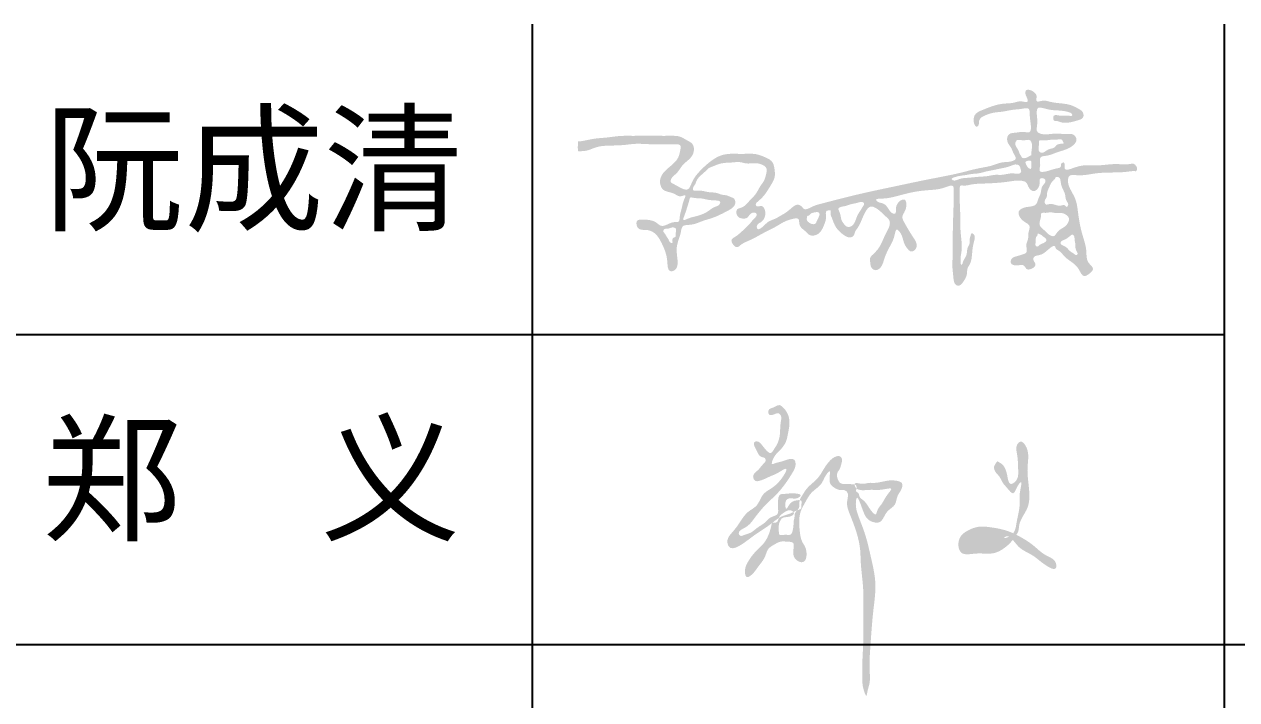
# Model space of a CAD drawing. Header units: millimetres. Extents: x 7577 to 20709, y -191 to 3630.
# Drawn here: x 10897.89 to 10940.86, y 508.78 to 532.69 of the extents above; entities that cross this region are included whole.
import ezdxf

# ---------------------------------------------------------------- set-up
doc = ezdxf.new("R2010")
doc.units = ezdxf.units.MM
doc.layers.add('独立基础', color=110, linetype='Continuous', lineweight=18)
doc.styles.get("Standard").update_dxf_attribs({"font": ''})
doc.styles.get('Standard').set_extended_font_data('SimSun')

# ---------------------------------------------------------------- blocks, each defined once
blk = doc.blocks.new('222')
h = blk.add_hatch(color=256)
edge = h.paths.add_edge_path()
edge.add_spline(control_points=[(563359.747, 2710283.663), (563359.754, 2710283.645), (563359.773, 2710283.611), (563359.796, 2710283.556), (563359.844, 2710283.557), (563359.852, 2710283.52), (563359.815, 2710283.491), (563359.792, 2710283.451), (563359.754, 2710283.425), (563359.732, 2710283.392), (563359.752, 2710283.345), (563359.817, 2710283.356), (563359.868, 2710283.385), (563359.936, 2710283.411), (563359.976, 2710283.435), (563360.06, 2710283.485), (563359.94, 2710283.283), (563359.822, 2710283.268), (563359.782, 2710283.132), (563359.676, 2710283.084), (563359.623, 2710282.986), (563359.56, 2710282.908), (563359.508, 2710282.852), (563359.536, 2710282.711), (563359.708, 2710282.856), (563359.804, 2710282.919), (563359.894, 2710282.976), (563359.963, 2710283.043), (563360.063, 2710283.067), (563360.108, 2710283.095), (563360.161, 2710283.111), (563360.153, 2710283.144), (563360.17, 2710283.187), (563360.098, 2710283.186), (563360.057, 2710283.166), (563360.021, 2710283.083), (563360.009, 2710283.178), (563360.048, 2710283.204), (563360.085, 2710283.2), (563360.12, 2710283.197), (563360.18, 2710283.241), (563360.063, 2710283.248), (563360.019, 2710283.239), (563359.958, 2710283.239), (563359.955, 2710283.17), (563359.954, 2710283.121), (563359.961, 2710283.054), (563359.884, 2710283.044), (563359.842, 2710282.985), (563359.779, 2710282.954), (563359.726, 2710282.902), (563359.674, 2710282.89), (563359.626, 2710282.87), (563359.601, 2710282.918), (563359.695, 2710282.952), (563359.758, 2710283.042), (563359.841, 2710283.145), (563359.942, 2710283.232), (563360.017, 2710283.323), (563360.074, 2710283.411), (563360.112, 2710283.478), (563360.102, 2710283.557), (563360.026, 2710283.535), (563359.975, 2710283.515), (563359.938, 2710283.511), (563359.889, 2710283.486), (563359.922, 2710283.574), (563359.968, 2710283.611), (563360.027, 2710283.68), (563360.043, 2710283.776), (563360.064, 2710283.867), (563360.035, 2710283.947), (563360.003, 2710283.986), (563359.962, 2710284.02), (563359.921, 2710283.984), (563359.866, 2710283.978), (563359.872, 2710283.911), (563359.923, 2710283.927), (563359.956, 2710283.945), (563359.991, 2710283.912), (563359.971, 2710283.843), (563359.977, 2710283.762), (563359.955, 2710283.676), (563359.922, 2710283.631), (563359.89, 2710283.576), (563359.84, 2710283.631), (563359.815, 2710283.665), (563359.787, 2710283.696), (563359.747, 2710283.696), (563359.744, 2710283.671), (563359.747, 2710283.663)], knot_values=[0, 0, 0, 0, 0.241435, 0.484746, 0.623163, 0.707656, 0.859364, 1.130632, 1.266284, 1.397696, 1.578053, 1.714788, 2.098146, 2.321644, 2.557336, 2.71018, 3.240053, 3.945486, 4.357315, 4.704169, 5.276311, 5.625097, 5.924092, 6.143042, 7.031049, 7.411518, 7.694128, 8.286541, 8.534452, 8.876718, 8.990982, 9.069314, 9.245559, 9.384156, 9.72695, 9.868204, 10.143063, 10.268526, 10.403122, 10.568693, 10.707615, 11.044501, 11.296022, 11.420896, 11.67919, 11.910298, 12.095827, 12.357939, 12.642186, 12.941528, 13.194372, 13.492174, 13.616504, 13.706365, 14.000866, 14.458648, 15.125703, 15.529146, 16.0541, 16.532849, 16.781793, 16.98736, 17.280773, 17.475823, 17.666565, 17.764092, 17.984698, 18.302444, 18.666186, 18.968908, 19.464105, 19.741891, 19.939271, 20.084719, 20.299491, 20.492681, 20.647522, 20.848594, 20.960857, 21.081256, 21.312365, 21.744868, 22.081391, 22.316632, 22.458736, 22.702498, 22.921557, 23.041956, 23.181602, 23.276705, 23.276705, 23.276705, 23.276705], degree=3, periodic=0)
edge = h.paths.add_edge_path()
edge.add_spline(control_points=[(563359.901, 2710282.984), (563359.895, 2710282.957), (563359.882, 2710282.901), (563359.836, 2710282.803), (563359.75, 2710282.739), (563359.693, 2710282.651), (563359.661, 2710282.591), (563359.676, 2710282.5), (563359.747, 2710282.554), (563359.783, 2710282.615), (563359.845, 2710282.683), (563359.861, 2710282.768), (563359.921, 2710282.8), (563359.977, 2710282.834), (563360.03, 2710282.825), (563360.099, 2710282.826), (563360.085, 2710282.748), (563360.084, 2710282.677), (563360.205, 2710282.616), (563360.211, 2710282.762), (563360.153, 2710282.833), (563360.145, 2710282.9), (563360.136, 2710282.991), (563360.139, 2710283.078), (563360.193, 2710283.169), (563360.238, 2710283.258), (563360.342, 2710283.318), (563360.359, 2710283.396), (563360.418, 2710283.458), (563360.384, 2710283.338), (563360.436, 2710283.297), (563360.482, 2710283.269), (563360.524, 2710283.278), (563360.575, 2710283.249), (563360.539, 2710283.158), (563360.604, 2710282.998), (563360.669, 2710282.829), (563360.67, 2710282.603), (563360.699, 2710282.432), (563360.69, 2710282.193), (563360.699, 2710281.989), (563360.684, 2710281.805), (563360.687, 2710281.695), (563360.684, 2710281.604), (563360.692, 2710281.554), (563360.721, 2710281.474), (563360.731, 2710281.55), (563360.757, 2710281.609), (563360.743, 2710281.75), (563360.758, 2710281.957), (563360.774, 2710282.205), (563360.813, 2710282.467), (563360.759, 2710282.691), (563360.716, 2710282.888), (563360.651, 2710283.042), (563360.623, 2710283.133), (563360.64, 2710283.244), (563360.694, 2710283.077), (563360.73, 2710283.005), (563360.857, 2710282.975), (563360.883, 2710283.094), (563360.979, 2710283.135), (563360.982, 2710283.219), (563361.021, 2710283.266), (563361.047, 2710283.338), (563360.968, 2710283.359), (563360.891, 2710283.357), (563360.814, 2710283.331), (563360.736, 2710283.339), (563360.688, 2710283.318), (563360.609, 2710283.346), (563360.624, 2710283.294), (563360.667, 2710283.264), (563360.744, 2710283.28), (563360.833, 2710283.27), (563360.887, 2710283.283), (563360.951, 2710283.291), (563360.883, 2710283.215), (563360.865, 2710283.16), (563360.815, 2710283.109), (563360.803, 2710283.039), (563360.734, 2710283.13), (563360.71, 2710283.178), (563360.656, 2710283.209), (563360.658, 2710283.25), (563360.624, 2710283.26), (563360.641, 2710283.289), (563360.632, 2710283.324), (563360.59, 2710283.323), (563360.551, 2710283.328), (563360.501, 2710283.323), (563360.469, 2710283.365), (563360.457, 2710283.415), (563360.492, 2710283.453), (563360.501, 2710283.494), (563360.517, 2710283.541), (563360.49, 2710283.57), (563360.446, 2710283.565), (563360.403, 2710283.529), (563360.352, 2710283.462), (563360.312, 2710283.381), (563360.246, 2710283.328), (563360.197, 2710283.281), (563360.169, 2710283.232), (563360.132, 2710283.179), (563360.15, 2710283.113), (563360.093, 2710283.079), (563360.1, 2710283.039), (563360.09, 2710283.009), (563360.09, 2710282.971), (563360.085, 2710282.931), (563360.069, 2710282.876), (563360.018, 2710282.893), (563359.962, 2710282.873), (563359.962, 2710282.936), (563359.959, 2710282.974), (563359.973, 2710283.006), (563359.995, 2710283.049), (563360.055, 2710283.029), (563360.103, 2710283.074), (563360.055, 2710283.113), (563360.006, 2710283.078), (563359.958, 2710283.044), (563359.955, 2710282.978), (563359.903, 2710282.995), (563359.901, 2710282.984)], knot_values=[0, 0, 0, 0, 0.323183, 0.688057, 1.265438, 1.578524, 1.909631, 2.137553, 2.338433, 2.686776, 3.097923, 3.378242, 3.650315, 3.875533, 4.12048, 4.315311, 4.533266, 4.864068, 5.162473, 5.685517, 5.874437, 6.293279, 6.443449, 6.976463, 7.280525, 7.702981, 8.145843, 8.602973, 8.660681, 9.028769, 9.25183, 9.489451, 9.611924, 9.755129, 10.086723, 10.535745, 11.820585, 12.197219, 13.224019, 13.880256, 15.056014, 15.658186, 16.068334, 16.396452, 16.67531, 16.862109, 16.973071, 17.319025, 17.776507, 18.557383, 19.840175, 20.730779, 21.699683, 22.548276, 23.165681, 23.643501, 23.780724, 24.220123, 24.713003, 25.008634, 25.461518, 25.835338, 26.136051, 26.345753, 26.606272, 26.822509, 27.139715, 27.569335, 27.7657, 28.039262, 28.265837, 28.390288, 28.508218, 28.886147, 29.248668, 29.554142, 29.644771, 29.833902, 30.281951, 30.566762, 30.662216, 30.983224, 31.306298, 31.498465, 31.627419, 31.724103, 31.801055, 31.96733, 32.034639, 32.265184, 32.472299, 32.558457, 32.878262, 32.953673, 33.161724, 33.386254, 33.470782, 33.590375, 33.8598, 34.125813, 34.589903, 34.917625, 35.128942, 35.398271, 35.598688, 35.869184, 36.09329, 36.243391, 36.304974, 36.469943, 36.681166, 36.828286, 37.038108, 37.217499, 37.369818, 37.62416, 37.7046, 37.791709, 38.165414, 38.282109, 38.4089, 38.706737, 38.896922, 39.12496, 39.26717, 39.26717, 39.26717, 39.26717], degree=3, periodic=0)
h = blk.add_hatch(color=256)
edge = h.paths.add_edge_path()
edge.add_spline(control_points=[(563361.872, 2710283.512), (563361.911, 2710283.494), (563361.941, 2710283.431), (563361.953, 2710283.305), (563362.042, 2710283.362), (563362.033, 2710283.464), (563362.034, 2710283.566), (563362.008, 2710283.652), (563362.059, 2710283.706), (563362.142, 2710283.619), (563362.102, 2710283.466), (563362.134, 2710283.289), (563362.135, 2710283.11), (563362.04, 2710283.01), (563362.042, 2710282.924), (563362.002, 2710282.852), (563361.94, 2710282.78), (563361.811, 2710282.709), (563361.689, 2710282.737), (563361.519, 2710282.694), (563361.507, 2710282.863), (563361.598, 2710282.926), (563361.694, 2710282.964), (563361.803, 2710282.951), (563361.895, 2710282.935), (563361.988, 2710282.904), (563362.07, 2710282.86), (563362.176, 2710282.793), (563362.256, 2710282.706), (563362.365, 2710282.673), (563362.37, 2710282.565), (563362.241, 2710282.638), (563362.174, 2710282.709), (563362.058, 2710282.756), (563362.004, 2710282.824), (563361.944, 2710282.896), (563361.891, 2710282.835), (563361.842, 2710282.796), (563361.778, 2710282.764), (563361.703, 2710282.772), (563361.637, 2710282.764), (563361.572, 2710282.813), (563361.61, 2710282.881), (563361.69, 2710282.864), (563361.778, 2710282.865), (563361.863, 2710282.862), (563361.943, 2710282.853), (563362.011, 2710282.905), (563362.02, 2710282.995), (563362.041, 2710283.079), (563362.053, 2710283.168), (563362.041, 2710283.239), (563362.08, 2710283.371), (563362.019, 2710283.299), (563361.998, 2710283.215), (563361.939, 2710283.295), (563361.898, 2710283.334), (563361.878, 2710283.389), (563361.84, 2710283.422), (563361.818, 2710283.47), (563361.839, 2710283.499), (563361.856, 2710283.529), (563361.867, 2710283.514), (563361.872, 2710283.512)], knot_values=[0, 0, 0, 0, 0.53186, 0.87731, 1.070876, 1.531475, 2.040129, 2.397091, 2.570395, 2.758382, 3.590361, 4.40019, 5.022738, 5.728825, 5.95739, 6.041425, 6.746934, 7.125305, 7.783743, 8.330377, 8.840766, 9.25301, 9.651439, 10.103146, 10.582561, 10.820404, 11.324898, 11.731594, 12.374595, 12.803262, 12.991137, 13.383763, 13.947722, 14.495838, 14.775252, 15.124929, 15.339263, 15.606432, 15.952108, 16.177767, 16.537029, 16.776266, 16.986355, 17.269054, 17.683186, 18.116106, 18.32296, 18.672638, 19.02364, 19.406844, 19.784471, 20.066283, 20.481316, 20.654596, 20.967366, 21.246804, 21.513923, 21.749379, 21.922659, 22.160326, 22.286379, 22.392707, 22.460489, 22.460489, 22.460489, 22.460489], degree=3, periodic=0)

msp = doc.modelspace()

# ---------------------------------------------------------------- hatches: boundary and pattern name
h = msp.add_hatch(color=7)
edge = h.paths.add_edge_path(flags=16)
edge.add_spline(control_points=[(10925.634, 525.855), (10925.621, 525.82), (10925.62, 525.742), (10925.698, 525.675), (10925.774, 525.626), (10925.858, 525.609), (10925.947, 525.63), (10925.972, 525.723), (10926.022, 525.799), (10926.053, 525.885), (10926.087, 525.957), (10926.059, 526.045), (10925.946, 526.045), (10925.854, 526.022), (10925.746, 525.999), (10925.716, 525.902), (10925.64, 525.92), (10925.635, 525.881), (10925.637, 525.863), (10925.634, 525.855)], knot_values=[0, 0, 0, 0, 1.094844, 2.010583, 2.936971, 3.772058, 4.559337, 5.371692, 6.406572, 7.298431, 8.125414, 8.707814, 9.723429, 10.914867, 11.774738, 12.831234, 13.232699, 13.516351, 13.791121, 13.791121, 13.791121, 13.791121], degree=3, periodic=0)
edge = h.paths.add_edge_path()
edge.add_spline(control_points=[(10917.512, 528.211), (10917.512, 528.277), (10917.507, 528.382), (10917.517, 528.483), (10917.506, 528.551), (10917.589, 528.547), (10917.773, 528.577), (10918.11, 528.657), (10918.565, 528.678), (10918.963, 528.748), (10919.327, 528.744), (10919.699, 528.743), (10920.089, 528.758), (10920.525, 528.739), (10920.837, 528.749), (10921.151, 528.736), (10921.35, 528.593), (10921.588, 528.484), (10921.654, 528.231), (10921.53, 527.931), (10921.207, 527.749), (10921.057, 527.42), (10920.841, 527.297), (10920.773, 527.097), (10921.056, 526.978), (10921.39, 526.718), (10921.53, 527.037), (10921.627, 527.267), (10921.884, 527.555), (10922.198, 527.843), (10922.51, 528.04), (10922.9, 528.127), (10923.312, 528.088), (10923.789, 528.133), (10924.141, 527.993), (10924.425, 527.857), (10924.487, 527.559), (10924.52, 527.271), (10924.321, 526.95), (10924.142, 526.645), (10923.941, 526.458), (10923.797, 526.34), (10923.859, 526.203), (10924.024, 526.307), (10924.219, 526.061), (10924.125, 525.723), (10923.883, 525.637), (10923.842, 525.529), (10923.885, 525.392), (10924.112, 525.548), (10924.234, 525.717), (10924.494, 525.792), (10924.691, 525.915), (10924.913, 526.034), (10925.083, 526.193), (10925.281, 526.344), (10925.441, 526.263), (10925.553, 526.078), (10925.828, 526.261), (10926.422, 526.415), (10927.424, 526.68), (10928.704, 526.944), (10929.934, 527.21), (10930.938, 527.389), (10931.688, 527.601), (10932.173, 527.668), (10932.548, 527.834), (10932.811, 527.801), (10933.096, 527.924), (10932.933, 528.126), (10932.888, 528.321), (10932.734, 528.478), (10932.71, 528.674), (10932.809, 528.851), (10933.063, 528.842), (10933.277, 528.914), (10933.532, 528.832), (10933.575, 528.998), (10933.56, 529.211), (10933.519, 529.43), (10933.529, 529.762), (10933.206, 529.682), (10932.923, 529.679), (10932.587, 529.592), (10932.236, 529.576), (10931.973, 529.486), (10931.77, 529.381), (10931.713, 529.238), (10931.735, 529.126), (10931.642, 529.036), (10931.544, 529.165), (10931.532, 529.302), (10931.571, 529.545), (10931.894, 529.676), (10932.224, 529.811), (10932.601, 529.899), (10932.947, 529.888), (10933.188, 530.004), (10933.499, 529.892), (10933.429, 530.095), (10933.384, 530.183), (10933.361, 530.277), (10933.395, 530.387), (10933.523, 530.374), (10933.656, 530.325), (10933.796, 530.191), (10933.758, 530.062), (10933.762, 529.92), (10934.024, 530.027), (10934.276, 529.925), (10934.629, 529.897), (10934.974, 529.853), (10935.216, 529.726), (10935.408, 529.617), (10935.452, 529.458), (10935.391, 529.348), (10935.242, 529.296), (10935.037, 529.233), (10934.801, 529.192), (10934.613, 529.223), (10934.502, 529.28), (10934.371, 529.258), (10934.352, 529.371), (10934.375, 529.507), (10934.594, 529.448), (10934.77, 529.457), (10934.906, 529.464), (10935.036, 529.432), (10935.03, 529.538), (10934.857, 529.607), (10934.618, 529.644), (10934.325, 529.646), (10934.108, 529.696), (10933.957, 529.737), (10933.806, 529.756), (10933.766, 529.6), (10933.79, 529.391), (10933.805, 529.155), (10933.753, 528.934), (10933.839, 528.841), (10934.049, 528.768), (10934.41, 528.85), (10934.778, 528.795), (10935.082, 528.822), (10935.261, 528.573), (10934.932, 528.27), (10934.525, 528.191), (10934.2, 528.03), (10933.915, 528.023), (10933.87, 527.862), (10933.924, 527.721), (10933.798, 527.383), (10934.246, 527.523), (10934.445, 527.588), (10934.66, 527.613), (10934.618, 527.771), (10934.801, 527.844), (10934.682, 527.433), (10935.38, 527.768), (10935.859, 527.65), (10936.545, 527.778), (10936.956, 527.71), (10937.209, 527.776), (10937.289, 527.692), (10937.332, 527.624), (10937.331, 527.551), (10937.312, 527.488), (10937.234, 527.496), (10937.117, 527.494), (10936.894, 527.457), (10936.472, 527.442), (10935.869, 527.447), (10935.377, 527.309), (10934.924, 527.385), (10934.825, 526.992), (10935.176, 526.609), (10935.243, 525.935), (10935.353, 525.31), (10935.567, 524.741), (10935.514, 524.28), (10935.852, 524.043), (10935.641, 523.856), (10935.397, 523.707), (10935.226, 524.208), (10934.82, 524.346), (10934.618, 524.664), (10934.442, 524.734), (10934.419, 524.917), (10934.099, 524.649), (10933.946, 524.514), (10933.648, 524.499), (10933.653, 524.312), (10933.73, 524.241), (10933.726, 524.092), (10933.58, 524.02), (10933.396, 523.998), (10933.34, 524.2), (10933.13, 524.157), (10932.983, 524.149), (10932.834, 524.221), (10932.863, 524.438), (10933.087, 524.482), (10933.247, 524.539), (10933.482, 524.605), (10933.357, 524.876), (10933.492, 525.084), (10933.449, 525.312), (10933.575, 525.554), (10933.353, 525.691), (10933.185, 525.802), (10933.092, 526.06), (10933.298, 526.218), (10933.507, 526.228), (10933.782, 526.286), (10933.821, 526.529), (10933.942, 526.725), (10933.928, 526.937), (10934.056, 527.046), (10934.104, 527.164), (10934.02, 527.256), (10933.86, 527.25), (10933.885, 527.065), (10933.859, 526.9), (10933.654, 526.724), (10933.47, 526.911), (10933.43, 527.106), (10933.146, 527.187), (10932.648, 527.089), (10932.049, 527.057), (10931.489, 527.043), (10931.252, 526.966), (10931.051, 527), (10931.048, 526.868), (10931.032, 526.693), (10931.049, 526.339), (10931.071, 525.881), (10931.057, 525.322), (10931.165, 524.731), (10931.052, 524.44), (10931.09, 524.149), (10931.152, 524.221), (10931.158, 524.314), (10931.245, 524.427), (10931.309, 524.591), (10931.301, 524.781), (10931.42, 524.929), (10931.386, 525.092), (10931.428, 525.187), (10931.451, 525.317), (10931.527, 525.274), (10931.613, 525.176), (10931.501, 524.881), (10931.489, 524.558), (10931.446, 524.237), (10931.293, 524.042), (10931.32, 523.806), (10931.193, 523.609), (10931.076, 523.427), (10930.91, 523.443), (10930.829, 523.582), (10930.817, 523.809), (10930.775, 524.1), (10930.803, 524.559), (10930.794, 525.11), (10930.812, 525.939), (10930.84, 526.486), (10930.824, 527.037), (10930.399, 526.85), (10930.045, 526.832), (10929.441, 526.778), (10928.97, 526.648), (10928.515, 526.532), (10928.312, 526.522), (10928.04, 526.511), (10928.166, 526.366), (10928.353, 526.38), (10928.519, 526.183), (10928.598, 526.011), (10928.797, 525.96), (10928.767, 526.184), (10928.823, 526.335), (10928.934, 526.46), (10929.115, 526.523), (10929.182, 526.271), (10929.114, 526.081), (10928.982, 525.874), (10929.083, 525.667), (10929.218, 525.434), (10929.38, 525.169), (10929.56, 524.917), (10929.482, 524.699), (10929.314, 524.617), (10929.179, 524.757), (10929.067, 524.92), (10929.031, 525.118), (10928.965, 525.284), (10928.791, 525.533), (10928.73, 525.138), (10928.59, 524.859), (10928.376, 524.477), (10928.31, 524.119), (10928.085, 523.946), (10927.883, 524.065), (10927.88, 524.251), (10927.846, 524.434), (10928.029, 524.596), (10928.227, 524.809), (10928.35, 525.142), (10928.492, 525.397), (10928.576, 525.593), (10928.566, 525.761), (10928.353, 525.948), (10928.178, 526.147), (10927.933, 526.256), (10927.812, 526.212), (10927.609, 525.944), (10927.541, 525.615), (10927.322, 525.35), (10927.316, 525.178), (10927.139, 525.136), (10927.022, 525.176), (10926.863, 525.281), (10926.685, 525.436), (10926.573, 525.671), (10926.52, 525.833), (10926.461, 525.953), (10926.468, 526.029), (10926.476, 526.119), (10926.398, 526.101), (10926.273, 526.097), (10926.332, 525.84), (10926.246, 525.601), (10926.138, 525.336), (10925.925, 525.207), (10925.708, 525.2), (10925.583, 525.375), (10925.421, 525.477), (10925.347, 525.632), (10925.363, 525.856), (10925.039, 525.788), (10924.804, 525.703), (10924.483, 525.491), (10924.092, 525.316), (10923.672, 525.059), (10923.341, 524.946), (10923.176, 524.787), (10923.066, 524.823), (10922.994, 524.916), (10922.914, 525.083), (10923.093, 525.165), (10923.253, 525.291), (10923.438, 525.465), (10923.621, 525.638), (10923.725, 525.791), (10923.82, 525.862), (10923.871, 525.972), (10923.754, 526.06), (10923.605, 525.984), (10923.528, 525.816), (10923.338, 525.801), (10923.179, 525.866), (10923.117, 526.001), (10923.141, 526.175), (10923.371, 526.193), (10923.576, 526.437), (10923.829, 526.664), (10923.966, 526.964), (10924.122, 527.146), (10924.182, 527.372), (10924.239, 527.599), (10924.058, 527.722), (10923.814, 527.814), (10923.532, 527.731), (10923.232, 527.841), (10922.994, 527.793), (10922.736, 527.792), (10922.506, 527.755), (10922.319, 527.665), (10922.146, 527.609), (10922.041, 527.491), (10921.885, 527.358), (10921.722, 527.208), (10921.68, 527.025), (10921.597, 526.943), (10921.569, 526.78), (10921.774, 526.813), (10921.948, 526.797), (10922.173, 526.734), (10922.419, 526.745), (10922.614, 526.643), (10922.796, 526.648), (10922.923, 526.572), (10923.064, 526.539), (10923.095, 526.415), (10923.087, 526.302), (10922.986, 526.175), (10922.712, 526.031), (10922.348, 525.842), (10921.94, 525.743), (10921.638, 525.603), (10921.423, 525.591), (10921.191, 525.568), (10921.17, 525.31), (10921.081, 525.073), (10920.988, 524.756), (10921.038, 524.444), (10921.061, 524.166), (10920.973, 523.967), (10920.694, 523.918), (10920.692, 524.275), (10920.639, 524.601), (10920.491, 524.944), (10920.302, 525.269), (10920.01, 525.448), (10919.719, 525.39), (10919.58, 525.553), (10919.57, 525.775), (10919.766, 525.774), (10919.978, 525.778), (10920.24, 525.745), (10920.531, 525.443), (10920.797, 525.728), (10921.119, 525.671), (10921.115, 525.931), (10921.188, 526.129), (10921.23, 526.373), (10921.286, 526.509), (10921.36, 526.68), (10921.119, 526.556), (10920.968, 526.69), (10920.748, 526.752), (10920.518, 526.806), (10920.433, 526.994), (10920.413, 527.17), (10920.493, 527.414), (10920.764, 527.647), (10921.07, 527.901), (10921.129, 528.178), (10921.189, 528.448), (10920.915, 528.445), (10920.594, 528.448), (10920.094, 528.434), (10919.59, 528.481), (10919.113, 528.406), (10918.662, 528.401), (10918.221, 528.384), (10917.856, 528.21), (10917.69, 528.202), (10917.512, 528.195), (10917.512, 528.211)], knot_values=[0, 0, 0, 0, 1.976312, 3.018367, 3.269898, 3.749702, 4.834006, 9.62362, 13.452743, 18.627688, 21.612948, 24.346242, 29.741381, 33.302581, 37.366558, 39.173731, 42.502539, 44.546889, 46.627753, 49.567369, 53.604173, 57.284866, 59.75768, 61.074803, 62.326696, 67.979375, 69.132216, 71.889253, 75.683349, 80.376133, 84.739519, 86.490853, 92.234156, 97.068019, 100.429757, 103.693796, 105.598345, 109.17742, 112.023186, 116.60901, 119.542734, 120.725083, 121.411546, 123.11809, 124.588039, 129.410696, 130.720715, 131.927345, 132.512105, 134.442431, 137.229942, 139.767682, 141.969606, 144.264473, 147.202208, 149.156303, 150.995179, 151.77243, 155.250043, 157.768724, 171.532936, 185.086132, 197.290427, 209.084545, 215.623844, 220.562481, 223.780967, 227.404624, 228.938971, 231.18602, 232.99334, 235.279714, 237.39077, 238.413247, 240.945245, 243.852354, 245.95977, 246.754168, 248.413036, 252.429649, 254.024041, 256.622344, 259.532533, 263.465936, 266.597203, 270.043433, 271.790493, 273.165009, 274.278271, 275.155617, 275.96863, 278.137574, 279.489418, 282.933465, 287.218074, 290.631735, 294.43893, 297.066035, 299.279555, 300.631477, 301.741743, 302.480205, 303.51679, 304.510579, 305.744526, 308.045667, 309.10708, 309.738011, 311.721468, 314.587144, 318.560317, 321.978382, 324.929444, 326.726307, 328.375842, 329.212915, 330.25815, 332.912487, 335.737852, 337.322197, 338.464063, 339.540303, 340.517248, 341.291475, 343.24226, 345.424661, 346.906066, 347.790693, 348.283761, 349.37956, 352.817893, 355.786154, 358.093634, 359.322049, 360.782347, 361.645093, 363.565636, 367.250663, 368.807935, 369.801923, 370.698936, 375.382624, 380.290659, 382.057817, 384.048911, 387.541174, 392.467198, 396.884683, 398.870852, 399.463262, 401.525914, 403.50169, 407.635898, 409.387035, 411.233271, 412.280452, 413.20357, 415.190434, 419.044115, 426.82695, 433.696307, 438.234604, 439.880328, 440.5342, 441.546128, 442.183141, 442.753004, 443.168649, 444.25252, 446.435187, 449.787888, 457.012911, 463.817808, 466.622312, 467.653782, 474.772731, 480.221843, 487.75307, 493.758919, 498.268061, 500.770469, 503.126663, 504.93944, 508.215227, 514.602973, 517.725651, 519.162893, 519.653701, 522.57407, 525.985365, 528.091346, 529.420767, 530.44176, 531.074818, 533.51958, 534.412854, 536.192404, 538.038156, 539.769774, 540.822907, 542.444399, 544.691107, 546.792547, 548.016807, 551.031041, 552.848139, 555.141276, 557.888754, 559.117839, 562.162851, 564.274516, 565.814007, 568.969099, 570.805367, 573.405532, 575.322644, 577.850069, 578.932876, 580.303886, 580.965396, 582.395387, 583.584192, 585.599442, 587.646145, 589.914983, 591.789159, 593.27422, 597.94608, 607.063846, 611.402782, 614.073872, 615.321987, 615.878503, 617.519975, 620.919802, 626.227157, 631.278458, 637.955565, 642.446505, 643.232821, 643.760483, 644.456326, 646.177092, 647.742257, 649.719808, 651.636288, 652.979528, 654.238301, 655.194152, 655.659487, 656.394987, 659.092563, 663.591374, 666.73103, 668.397875, 670.738048, 673.250698, 675.453964, 676.439317, 677.660828, 679.829027, 683.261807, 686.437325, 693.520123, 699.871158, 710.80178, 711.665262, 714.371367, 719.852061, 724.798696, 731.582425, 735.049173, 737.977924, 739.413207, 740.181114, 742.294893, 744.847896, 747.080249, 748.01495, 749.656081, 751.744516, 753.156469, 754.723524, 756.064382, 759.453584, 761.036376, 762.882106, 765.701193, 769.323154, 772.347842, 774.172791, 775.585183, 777.013936, 779.293074, 781.697647, 782.695741, 785.087573, 787.226283, 790.776274, 796.031545, 799.610519, 801.573474, 803.326881, 805.300637, 806.912735, 808.495868, 812.035945, 815.779267, 818.869602, 820.811829, 822.125877, 823.541907, 828.940789, 830.302191, 831.031036, 832.606796, 840.023967, 840.684534, 842.883131, 844.244533, 845.363175, 846.535711, 849.926761, 852.286909, 854.171399, 855.113645, 856.128269, 856.673621, 857.147526, 858.050728, 860.090115, 862.716938, 866.384136, 867.936357, 870.065038, 872.061231, 873.982345, 875.67185, 877.131449, 879.445427, 882.719542, 885.677448, 890.574174, 895.673374, 900.269723, 901.080783, 902.0814, 903.195863, 904.760709, 906.51745, 907.912156, 911.149921, 913.959999, 915.505406, 916.565642, 917.656816, 918.348052, 920.340725, 921.570186, 923.703426, 925.112377, 926.520541, 927.902372, 929.517787, 932.398315, 937.179688, 939.59686, 942.195605, 944.091548, 946.864224, 947.8244, 950.291283, 954.566441, 955.923755, 959.676397, 961.5313, 963.693704, 966.5664, 967.727809, 969.03891, 971.169049, 973.960761, 975.413252, 976.517354, 977.539594, 979.222904, 980.846563, 983.344484, 985.952933, 988.091281, 989.728729, 991.182119, 992.528204, 993.655163, 994.585274, 995.88215, 998.258073, 1003.821633, 1008.058251, 1010.833525, 1013.583601, 1014.67668, 1017.228742, 1019.702485, 1022.748285, 1026.782974, 1029.033757, 1031.10648, 1032.665939, 1035.775685, 1038.774974, 1043.505154, 1046.495812, 1049.996333, 1053.115253, 1054.040804, 1056.294707, 1057.620278, 1059.043068, 1062.953747, 1065.090649, 1070.123473, 1071.433068, 1073.272203, 1075.944948, 1078.502315, 1080.15249, 1081.014965, 1082.574426, 1084.823859, 1086.961129, 1089.405106, 1091.419354, 1092.609896, 1094.709199, 1098.735043, 1103.263313, 1105.737056, 1107.750914, 1109.564562, 1112.173013, 1118.219875, 1124.030812, 1127.369626, 1132.591904, 1137.489058, 1140.639116, 1143.742249, 1144.231568, 1144.231568, 1144.231568, 1144.231568], degree=3, periodic=0)
edge = h.paths.add_edge_path(flags=16)
edge.add_spline(control_points=[(10926.753, 526.116), (10926.787, 526.056), (10926.824, 525.933), (10926.845, 525.763), (10926.935, 525.626), (10927.039, 525.502), (10927.192, 525.524), (10927.3, 525.617), (10927.367, 525.785), (10927.422, 525.945), (10927.509, 526.07), (10927.569, 526.171), (10927.623, 526.255), (10927.672, 526.335), (10927.59, 526.436), (10927.403, 526.355), (10927.192, 526.335), (10926.993, 526.247), (10926.841, 526.239), (10926.742, 526.185), (10926.745, 526.13), (10926.753, 526.116)], knot_values=[0, 0, 0, 0, 2.065977, 3.778019, 5.026363, 7.020016, 7.991516, 9.334166, 11.098954, 13.338472, 14.354147, 15.643986, 16.805999, 17.506465, 18.120776, 20.055848, 22.53053, 24.848178, 26.280873, 27.23305, 27.71727, 27.71727, 27.71727, 27.71727], degree=3, periodic=0)
edge = h.paths.add_edge_path(flags=17)
edge.add_spline(control_points=[(10933.096, 527.721), (10933.122, 527.72), (10933.182, 527.673), (10933.194, 527.581), (10933.236, 527.501), (10933.177, 527.37), (10932.869, 527.458), (10932.599, 527.34), (10932.288, 527.379), (10932.038, 527.307), (10931.715, 527.301), (10931.373, 527.254), (10931.055, 527.248), (10930.853, 527.124), (10930.723, 527.231), (10931.035, 527.344), (10931.201, 527.336), (10931.483, 527.403), (10931.718, 527.402), (10931.957, 527.482), (10932.185, 527.52), (10932.435, 527.578), (10932.676, 527.617), (10932.873, 527.683), (10932.975, 527.731), (10933.049, 527.731), (10933.083, 527.722), (10933.096, 527.721)], knot_values=[0, 0, 0, 0, 0.777686, 1.929051, 2.760418, 3.308433, 5.798843, 10.064954, 12.451385, 14.874019, 17.777373, 22.090389, 25.106741, 27.549329, 27.908396, 29.455131, 33.457187, 35.066045, 37.764147, 40.527792, 42.5051, 44.669727, 48.209364, 49.784594, 50.888217, 51.544484, 51.936834, 51.936834, 51.936834, 51.936834], degree=3, periodic=0)
edge = h.paths.add_edge_path(flags=16)
edge.add_spline(control_points=[(10933.381, 527.778), (10933.394, 527.738), (10933.426, 527.669), (10933.481, 527.602), (10933.569, 527.55), (10933.59, 527.669), (10933.578, 527.742), (10933.592, 527.837), (10933.54, 527.875), (10933.473, 527.868), (10933.423, 527.848), (10933.359, 527.819), (10933.377, 527.79), (10933.381, 527.778)], knot_values=[0, 0, 0, 0, 1.245613, 2.175218, 2.84887, 3.463701, 4.88207, 5.540711, 6.008538, 6.560514, 7.449846, 7.84399, 8.22639, 8.22639, 8.22639, 8.22639], degree=3, periodic=0)
edge = h.paths.add_edge_path(flags=16)
edge.add_spline(control_points=[(10933.063, 528.569), (10933.036, 528.558), (10932.995, 528.47), (10933.049, 528.344), (10933.135, 528.232), (10933.16, 528.116), (10933.218, 528.034), (10933.267, 527.938), (10933.372, 527.958), (10933.459, 527.984), (10933.514, 528.034), (10933.584, 528.049), (10933.581, 528.11), (10933.589, 528.261), (10933.644, 528.455), (10933.522, 528.614), (10933.401, 528.592), (10933.286, 528.582), (10933.178, 528.599), (10933.108, 528.597), (10933.069, 528.602), (10933.049, 528.581), (10933.066, 528.571), (10933.063, 528.569)], knot_values=[0, 0, 0, 0, 0.861244, 2.431031, 3.852702, 5.085635, 5.85594, 6.934384, 7.860311, 8.665001, 9.656767, 10.144616, 10.436036, 11.285115, 14.912628, 15.689596, 16.719567, 18.186906, 19.266269, 19.953127, 20.276731, 20.450871, 20.557842, 20.557842, 20.557842, 20.557842], degree=3, periodic=0)
edge = h.paths.add_edge_path(flags=16)
edge.add_spline(control_points=[(10933.857, 528.526), (10933.856, 528.471), (10933.846, 528.385), (10933.842, 528.273), (10933.85, 528.179), (10933.922, 528.149), (10934.002, 528.14), (10934.083, 528.2), (10934.174, 528.256), (10934.28, 528.297), (10934.4, 528.306), (10934.455, 528.408), (10934.539, 528.45), (10934.624, 528.466), (10934.682, 528.464), (10934.747, 528.477), (10934.698, 528.538), (10934.673, 528.648), (10934.468, 528.595), (10934.291, 528.616), (10934.127, 528.58), (10933.998, 528.586), (10933.929, 528.576), (10933.857, 528.59), (10933.861, 528.55), (10933.858, 528.536), (10933.857, 528.526)], knot_values=[0, 0, 0, 0, 1.627271, 2.564917, 3.463325, 4.107991, 4.704694, 5.809748, 6.927935, 7.926836, 9.222179, 10.242214, 11.082175, 11.993147, 12.703979, 13.04412, 13.515506, 14.375081, 16.367968, 18.130075, 20.108708, 21.275945, 21.825603, 22.498973, 22.613285, 22.934178, 22.934178, 22.934178, 22.934178], degree=3, periodic=0)
edge = h.paths.add_edge_path(flags=16)
edge.add_spline(control_points=[(10934.418, 527.22), (10934.367, 527.177), (10934.282, 527.084), (10934.212, 526.904), (10934.127, 526.749), (10934.148, 526.58), (10934.061, 526.482), (10934.048, 526.378), (10934.099, 526.296), (10934.228, 526.34), (10934.399, 526.324), (10934.586, 526.235), (10934.764, 526.329), (10934.822, 526.196), (10934.936, 526.319), (10934.781, 526.464), (10934.8, 526.673), (10934.699, 526.847), (10934.636, 527.006), (10934.621, 527.137), (10934.604, 527.248), (10934.533, 527.296), (10934.425, 527.297), (10934.432, 527.232), (10934.418, 527.22)], knot_values=[0, 0, 0, 0, 2.001049, 3.674502, 5.771722, 7.156147, 8.41876, 9.470853, 10.127335, 10.852845, 13.021442, 15.353893, 16.866073, 17.608889, 18.399536, 20.205357, 22.625681, 24.41842, 26.100767, 27.697592, 28.445905, 29.247463, 30.191838, 30.721959, 30.721959, 30.721959, 30.721959], degree=3, periodic=0)
edge = h.paths.add_edge_path(flags=16)
edge.add_spline(control_points=[(10933.925, 525.907), (10933.921, 525.853), (10933.894, 525.75), (10933.85, 525.587), (10933.971, 525.463), (10934.098, 525.353), (10934.214, 525.223), (10934.402, 525.162), (10934.485, 525.323), (10934.615, 525.448), (10934.799, 525.529), (10934.892, 525.676), (10934.943, 525.826), (10934.829, 525.953), (10934.67, 526.026), (10934.465, 525.99), (10934.27, 526.058), (10934.098, 526.003), (10933.991, 526.032), (10933.91, 525.987), (10933.927, 525.935), (10933.925, 525.907)], knot_values=[0, 0, 0, 0, 1.621992, 3.308842, 4.508909, 6.438784, 8.406396, 9.887104, 11.272649, 13.072815, 15.431049, 16.969104, 18.225996, 19.790057, 21.47997, 23.344688, 25.770547, 27.41792, 28.509462, 29.001281, 29.820485, 29.820485, 29.820485, 29.820485], degree=3, periodic=0)
edge = h.paths.add_edge_path(flags=16)
edge.add_spline(control_points=[(10933.802, 525.218), (10933.767, 525.196), (10933.724, 525.096), (10933.74, 524.976), (10933.721, 524.879), (10933.754, 524.821), (10933.824, 524.822), (10933.882, 524.899), (10933.984, 524.93), (10934.069, 524.976), (10934.133, 525.028), (10934.102, 525.108), (10934.042, 525.155), (10933.976, 525.195), (10933.933, 525.243), (10933.878, 525.26), (10933.826, 525.292), (10933.789, 525.254), (10933.812, 525.224), (10933.802, 525.218)], knot_values=[0, 0, 0, 0, 1.23237, 2.862046, 3.675794, 4.080594, 4.699096, 5.35691, 6.876583, 7.681133, 8.417953, 8.942195, 9.954773, 10.679344, 11.236603, 11.826958, 12.460554, 12.741244, 13.107108, 13.107108, 13.107108, 13.107108], degree=3, periodic=0)
edge = h.paths.add_edge_path(flags=16)
edge.add_spline(control_points=[(10934.709, 525.046), (10934.676, 525.031), (10934.62, 525.004), (10934.614, 524.899), (10934.732, 524.856), (10934.835, 524.793), (10934.919, 524.695), (10935.004, 524.616), (10935.097, 524.579), (10935.162, 524.499), (10935.249, 524.564), (10935.176, 524.668), (10935.141, 524.772), (10935.152, 524.904), (10935.113, 525.028), (10935.118, 525.145), (10935.08, 525.253), (10934.991, 525.24), (10934.947, 525.183), (10934.883, 525.144), (10934.826, 525.098), (10934.776, 525.073), (10934.736, 525.06), (10934.719, 525.051), (10934.709, 525.046)], knot_values=[0, 0, 0, 0, 1.078617, 1.584482, 2.769352, 4.19498, 5.366298, 6.581313, 7.563654, 8.507528, 8.990575, 10.154726, 11.423765, 12.462376, 13.998568, 15.210379, 16.153849, 16.746294, 17.483217, 18.246977, 18.971547, 19.662222, 19.902153, 20.241453, 20.241453, 20.241453, 20.241453], degree=3, periodic=0)
edge = h.paths.add_edge_path(flags=16)
edge.add_spline(control_points=[(10920.558, 525.325), (10920.582, 525.299), (10920.623, 525.242), (10920.666, 525.156), (10920.738, 525.073), (10920.753, 524.971), (10920.905, 524.919), (10920.812, 525.14), (10920.993, 525.147), (10920.978, 525.275), (10920.985, 525.359), (10921, 525.455), (10920.916, 525.512), (10920.799, 525.494), (10920.692, 525.442), (10920.575, 525.467), (10920.528, 525.376), (10920.549, 525.334), (10920.558, 525.325)], knot_values=[0, 0, 0, 0, 1.076924, 2.082744, 2.865184, 4.332782, 4.901003, 6.550431, 7.733202, 8.571799, 9.759042, 10.52869, 11.144503, 12.459715, 13.851956, 14.688205, 15.691416, 16.049705, 16.049705, 16.049705, 16.049705], degree=3, periodic=0)
edge = h.paths.add_edge_path(flags=16)
edge.add_spline(control_points=[(10921.475, 526.516), (10921.454, 526.431), (10921.402, 526.258), (10921.331, 526.036), (10921.277, 525.892), (10921.21, 525.713), (10921.487, 525.857), (10921.721, 525.89), (10922.085, 526.018), (10922.31, 526.228), (10922.515, 526.267), (10922.606, 526.47), (10922.187, 526.436), (10921.924, 526.549), (10921.673, 526.526), (10921.491, 526.577), (10921.478, 526.527), (10921.475, 526.516)], knot_values=[0, 0, 0, 0, 2.639694, 5.480822, 6.640847, 7.833901, 9.379189, 12.619169, 16.706763, 20.039631, 21.716381, 22.636913, 25.384768, 29.554076, 32.467188, 33.476001, 33.820235, 33.820235, 33.820235, 33.820235], degree=3, periodic=0)

# ---------------------------------------------------------------- linework, layer by layer
at = {"color": 7}
for p, q in [((10915.891, 532.694), (10915.891, 477.794)), ((10940.413, 532.694), (10940.413, 477.794))]:
    msp.add_line(p, q, dxfattribs=at)
at = {"color": 7, "lineweight": -3}
for points in [[(10872.022, 521.714), (10940.413, 521.714)], [(10872.022, 510.734), (11057.308, 510.734)]]:
    msp.add_lwpolyline(points, dxfattribs=at)

# ---------------------------------------------------------------- block references
at = {"layer": '独立基础', "xscale": 4.090909090130336, "yscale": 4.090909090130336, "zscale": 4.090909090130336, "rotation": 0.007458666410116618}
msp.add_blockref('222', (-2292286.381, -11087306.199), dxfattribs=at)

# ---------------------------------------------------------------- texts
at = {"color": 7, "char_height": 3.6316, "width": 75.96088, "attachment_point": 1}
for s, insert in [('{\\fSimSun|b0|i0|c134|p49;阮成清}', (10898.607, 529.386)), ('{\\fSimSun|b0|i0|c134|p49;郑  义}', (10898.501, 518.411))]:
    msp.add_mtext(s, dxfattribs=dict(at, insert=insert))

doc.saveas('drawing.dxf')
